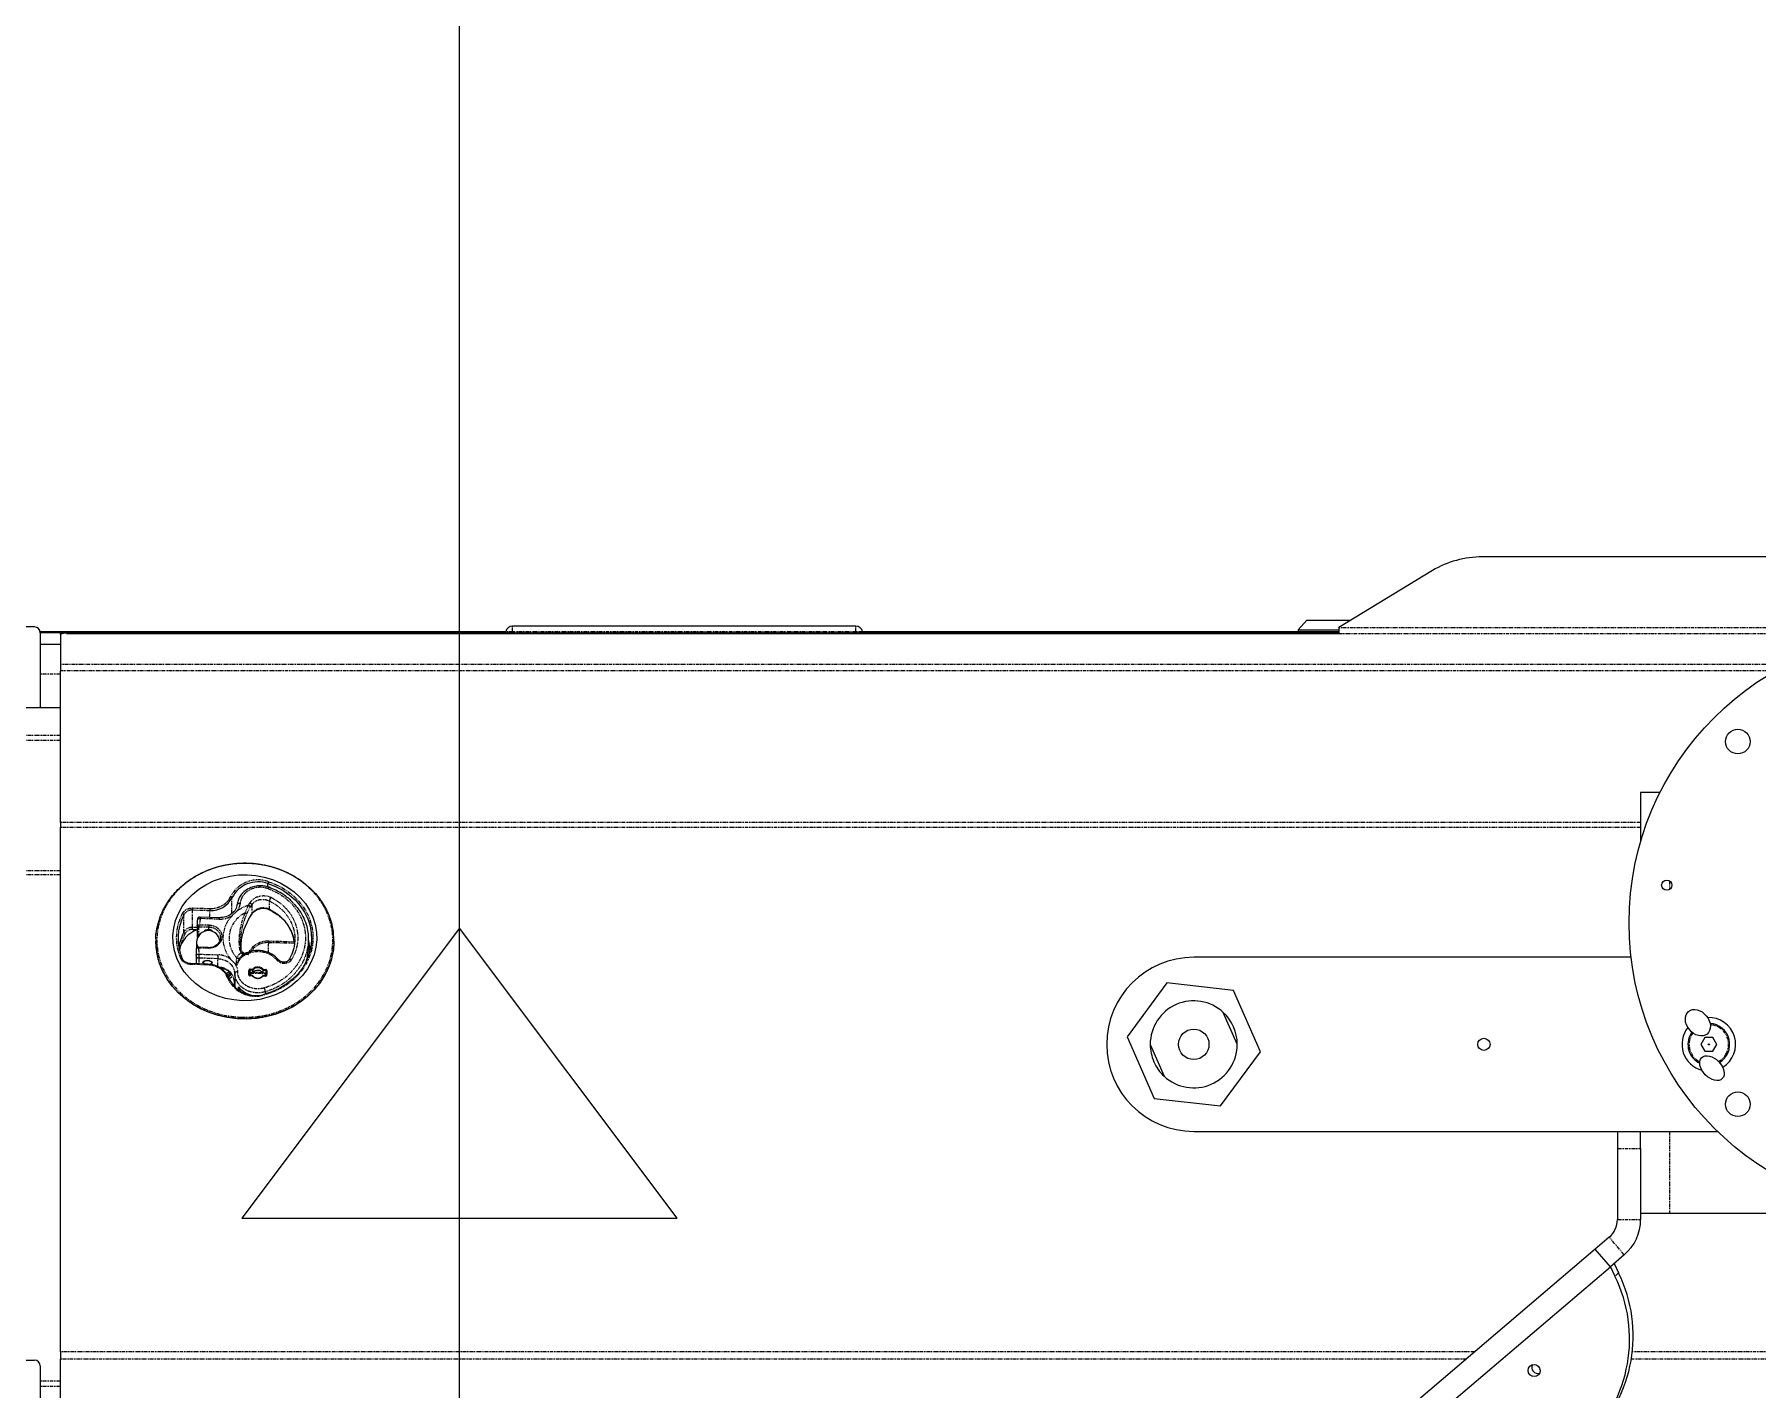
# Model space of a CAD drawing. Header units: millimetres. Extents: x -18594 to 273470, y -238787 to 48452.
# Drawn here: x 135328 to 135922, y -74679 to -74212 of the extents above; entities that cross this region are included whole.
import ezdxf

# ---------------------------------------------------------------- set-up
doc = ezdxf.new("R2010")
doc.units = ezdxf.units.MM
doc.linetypes.add('Xref AGV layout$0$PHANTOM', pattern=[2.5, 1.25, -0.25, 0.25, -0.25, 0.25, -0.25])
doc.layers.add('AM_BOR', color=4, linetype='Continuous', lineweight=25)
doc.layers.add('Xref AGV layout$0$Ndc8_F_Fast', color=5, linetype='Continuous', true_color=0x0000ff)

# ---------------------------------------------------------------- blocks, each defined once
blk = doc.blocks.new('Xref AGV layout$0$A$C343F789C')
at = {"color": 7, "linetype": 'Continuous', "lineweight": 25}
for p, q in [((3451.44, 1824.95), (3451.44, 1795.38)), ((3449.47, 1793.38), (3104.14, 1793.38)), ((3676.27, 1786.38), (3676.27, 1798.88)), ((3676.59, 1793.38), (3676.27, 1793.41)), ((3676.27, 1793.38), (3676.59, 1793.38)), ((3702.2, 1793.38), (3676.59, 1793.38)), ((3698.17, 1786.38), (3698.17, 1793.38)), ((3702.17, 1786.38), (3702.17, 1793.38)), ((3702.47, 1632.96), (3702.47, 1793.4)), ((3704.17, 1795.38), (3704.17, 1798.38)), ((3104.17, 1786.38), (3451.83, 1786.38)), ((3454.32, 1786.38), (3451.83, 1786.38)), ((3454.32, 1786.38), (3635.03, 1786.38)), ((3636.82, 1786.38), (3635.03, 1786.38)), ((3636.82, 1786.38), (3689.05, 1786.38)), ((3691.28, 1786.38), (3689.05, 1786.38)), ((3701.61, 1786.38), (3691.28, 1786.38)), ((3701.61, 1786.38), (3702.17, 1786.38)), ((3701.96, 1784.38), (3701.96, 1345.88)), ((3702.17, 1786.38), (3702.17, 1345.88)), ((3595.93, 1753.53), (3595.86, 1753.53)), ((3587.96, 1735.61), (3588.13, 1741.58)), ((3590.9, 1739.7), (3588.08, 1739.7)), ((3588.39, 1734.29), (3588.71, 1734.23)), ((3588.82, 1737.22), (3588.49, 1737.18)), ((3590.9, 1739.7), (3590.93, 1739.7)), ((3591.89, 1739.53), (3592.26, 1739.48)), ((3595.5, 1739.48), (3593.5, 1739.48)), ((3593.66, 1735.51), (3593.76, 1739.13)), ((3601.19, 1739.32), (3597.67, 1739.32)), ((3599.28, 1736.91), (3599.23, 1736.91)), ((3603.19, 1739.25), (3601.21, 1739.32)), ((3603.97, 1731.67), (3604.16, 1738.22)), ((3584.76, 1729.24), (3585.46, 1728.34)), ((3603.97, 1731.67), (3603.97, 1731.67)), ((3579.43, 1725.03), (3580.11, 1725.03)), ((3579.43, 1725.03), (3580.08, 1725.01)), ((3580.64, 1726.38), (3579.95, 1726.23)), ((3581.06, 1726.41), (3580.63, 1726.38)), ((3582.48, 1726.48), (3581.87, 1726.48)), ((3584.9, 1727.69), (3584.65, 1727.48)), ((3588.23, 1726.37), (3589.72, 1727.81)), ((3593.17, 1724.26), (3595.6, 1724.35)), ((3603.66, 1721.49), (3599.63, 1723.3)), ((3604.68, 1727.26), (3606.09, 1725.71)), ((3583.91, 1715.74), (3583.94, 1716.61)), ((3584.04, 1720.28), (3584.07, 1721.14)), ((3584.14, 1721.3), (3584.88, 1721.28)), ((3584.22, 1721.33), (3584.22, 1721.33)), ((3584.9, 1715.67), (3584.92, 1716.53)), ((3585.03, 1720.21), (3585.05, 1721.07)), ((3603.56, 1721.52), (3605.18, 1720.53)), ((3584.54, 1715.68), (3583.91, 1715.7)), ((3585.63, 1715.48), (3584.06, 1715.54)), ((3489.76, 1257.49), (3104.73, 1709.27)), ((3098.64, 1704.08), (3483.67, 1252.3)), ((3593.69, 1700.98), (3596.59, 1700.98)), ((3595.82, 1700.89), (3596.08, 1700.98)), ((3595.86, 1692.23), (3595.93, 1692.23)), ((3704.47, 1512.28), (3704.47, 1630.68)), ((3702.47, 1345.88), (3702.47, 1510.01)), ((3562.85, 1418.84), (3541.7, 1409.56)), ((3581.46, 1405.16), (3562.85, 1418.84)), ((3541.7, 1409.56), (3539.16, 1386.61)), ((3560.28, 1410.88), (3549.3, 1406.07)), ((3578.92, 1382.21), (3581.46, 1405.16)), ((3530.31, 1395.88), (3530.31, 1215.43)), ((3590.31, 1245.18), (3590.31, 1395.88)), ((3539.16, 1386.61), (3557.77, 1372.93)), ((3560.34, 1380.88), (3571.32, 1385.7)), ((3557.77, 1372.93), (3578.92, 1382.21)), ((3703.17, 1359.88), (3702.47, 1359.88)), ((3706.47, 1356.88), (3703.17, 1359.88)), ((3703.17, 1359.88), (3703.17, 1347.38)), ((3706.47, 1356.88), (3706.47, 1347.06)), ((3703.91, 1345.88), (3701.96, 1345.88)), ((3703.17, 1347.38), (3703.17, 1345.88)), ((3703.91, 1345.88), (3704.02, 1345.88)), ((3723.6, 1313.63), (3704.02, 1345.88)), ((3706.47, 1347.06), (3706.47, 1341.84)), ((3728.31, 995.34), (3728.31, 1296.42)), ((3483.67, 1252.3), (3489.76, 1257.49)), ((3493.85, 1252.69), (3489.76, 1257.49)), ((3483.67, 1252.3), (3480.43, 1250.74)), ((3484.74, 1251.05), (3481.5, 1249.49)), ((3487.76, 1247.5), (3483.67, 1252.3)), ((3524.4, 1249.88), (3499.94, 1249.88)), ((3530.31, 1249.88), (3524.4, 1249.88)), ((3524.4, 1241.88), (3499.94, 1241.88)), ((3502.17, 1241.88), (3502.17, 1231.88)), ((3524.4, 1241.88), (3530.31, 1241.88)), ((3647.16, 1241.88), (3630.17, 1241.88)), ((3647.16, 1235.19), (3647.16, 1241.88)), ((3502.17, 1231.88), (3502.17, 1059.88)), ((3564.51, 1224.23), (3563.91, 1224.62)), ((3560.31, 1221.15), (3557.91, 1219.77)), ((3557.91, 1219.77), (3557.91, 1217)), ((3562.71, 1219.77), (3560.31, 1221.15)), ((3562.71, 1217), (3562.71, 1219.77)), ((3557.91, 1217), (3560.31, 1215.61)), ((3560.31, 1215.61), (3562.71, 1217))]:
    blk.add_line(p, q, dxfattribs=at)
at = {"color": 8, "linetype": 'Xref AGV layout$0$PHANTOM', "lineweight": 18}
for p, q in [((3442.33, 1786.38), (3442.33, 1793.38)), ((3444.2, 1786.38), (3444.2, 1793.38)), ((3618.74, 1786.38), (3618.74, 1798.88)), ((3620.07, 1786.38), (3620.07, 1798.88)), ((3665.08, 1786.38), (3665.08, 1798.88)), ((3666.75, 1786.38), (3666.75, 1798.88)), ((3687.93, 1786.38), (3687.93, 1793.38)), ((3451.83, 1302), (3451.83, 1786.38)), ((3454.32, 1299.08), (3454.32, 1786.38)), ((3635.03, 1241.88), (3635.03, 1786.38)), ((3636.82, 1241.88), (3636.82, 1786.38)), ((3689.05, 1195.4), (3689.05, 1786.38)), ((3691.28, 1191.25), (3691.28, 1786.38)), ((3587.7, 1735.62), (3587.87, 1741.6)), ((3598.93, 1743.93), (3604.96, 1743.93)), ((3599.92, 1740.91), (3599.87, 1739.32)), ((3600.55, 1739.32), (3600.6, 1740.89)), ((3600.6, 1740.89), (3606.63, 1740.89)), ((3606.63, 1740.89), (3606.46, 1734.92)), ((3607.31, 1740.88), (3607.14, 1734.9)), ((3590.03, 1738.73), (3588.05, 1738.73)), ((3589.84, 1732.18), (3590.03, 1738.73)), ((3591.38, 1738.7), (3591.2, 1732.15)), ((3593.4, 1735.53), (3593.49, 1738.87)), ((3600.87, 1738.84), (3597.66, 1738.84)), ((3599.85, 1735.24), (3600.77, 1735.24)), ((3600.87, 1738.84), (3600.77, 1735.24)), ((3601.55, 1738.58), (3601.45, 1735.23)), ((3603.64, 1738.25), (3601.55, 1738.58)), ((3603.45, 1731.69), (3603.64, 1738.25)), ((3604.06, 1734.92), (3606.46, 1734.92)), ((3582.89, 1728.26), (3584.05, 1726.99)), ((3587.11, 1732.18), (3589.84, 1732.18)), ((3580.64, 1726.38), (3580.61, 1726.37)), ((3584.79, 1726.38), (3580.64, 1726.38)), ((3581.07, 1726.42), (3581.1, 1726.42)), ((3581.1, 1726.42), (3581.87, 1726.42)), ((3581.87, 1726.42), (3582.55, 1726.43)), ((3587.59, 1725.6), (3587.72, 1725.63)), ((3587.73, 1725.59), (3587.59, 1725.6)), ((3591.42, 1723.17), (3591.51, 1723.02)), ((3591.84, 1723.37), (3591.66, 1723.01)), ((3591.96, 1724.01), (3591.86, 1724.17)), ((3591.99, 1721.56), (3591.9, 1721.98)), ((3605.13, 1722.28), (3607.62, 1721.01)), ((3605.46, 1727.31), (3610.85, 1727.31)), ((3608.29, 1721.67), (3605.58, 1722.87)), ((3583.81, 1715.75), (3583.83, 1716.61)), ((3583.94, 1720.28), (3583.96, 1721.15)), ((3584.69, 1721.08), (3584.06, 1721.08)), ((3584.06, 1720.87), (3584.86, 1720.87)), ((3584.07, 1721.1), (3584.69, 1721.08)), ((3584.14, 1721.3), (3584.79, 1721.28)), ((3584.22, 1721.33), (3585.8, 1721.28)), ((3584.32, 1721.53), (3585.9, 1721.48)), ((3584.86, 1720.87), (3584.72, 1715.87)), ((3585.8, 1721.28), (3584.88, 1721.28)), ((3584.92, 1716.53), (3585.84, 1716.53)), ((3585.92, 1716.7), (3585, 1716.7)), ((3585.01, 1716.71), (3585.11, 1720.03)), ((3585.94, 1720.21), (3585.03, 1720.21)), ((3585.05, 1721.07), (3585.97, 1721.07)), ((3585.1, 1720.04), (3586.01, 1720.04)), ((3585.84, 1716.53), (3585.81, 1715.67)), ((3585.97, 1721.07), (3585.94, 1720.21)), ((3586.11, 1716.53), (3586.09, 1715.67)), ((3586.24, 1721.06), (3586.21, 1720.2)), ((3605.28, 1720.5), (3603.66, 1721.49)), ((3608.42, 1720.5), (3605.28, 1720.5)), ((3608.29, 1721.67), (3609.11, 1721.15)), ((3578.44, 1715.8), (3577.66, 1715.8)), ((3584.72, 1715.87), (3583.92, 1715.87)), ((3585.72, 1715.28), (3584.15, 1715.34)), ((3585.81, 1715.67), (3584.9, 1715.67)), ((3595.1, 1705.86), (3595.35, 1714.66)), ((3595.58, 1705.94), (3595.83, 1714.65)), ((3606.85, 1714.4), (3609.74, 1714.4)), ((3614.53, 1714.92), (3615.73, 1714.92)), ((3595.1, 1705.72), (3595.1, 1705.73)), ((3595.58, 1705.73), (3595.58, 1705.82)), ((3593.32, 1700.4), (3594.84, 1700.64)), ((3702.17, 1630.68), (3702.51, 1630.68)), ((3702.51, 1512.28), (3702.51, 1630.68)), ((3702.51, 1630.68), (3704.47, 1630.68)), ((3702.17, 1512.28), (3702.51, 1512.28)), ((3702.51, 1512.28), (3704.47, 1512.28)), ((3701.96, 1345.88), (3701.96, 1152.35)), ((3703.91, 945.88), (3703.91, 1345.88)), ((3481.5, 1249.49), (3480.43, 1250.74)), ((3487.76, 1247.5), (3493.85, 1252.69)), ((3499.94, 1249.88), (3499.94, 1241.88)), ((3524.4, 1249.88), (3524.4, 1241.88)), ((3451.83, 1046.68), (3451.83, 1245.09)), ((3454.32, 1047.01), (3454.32, 1244.76)), ((3530.31, 1231.88), (3502.17, 1231.88)), ((3616.6, 1231.88), (3613.73, 1231.88))]:
    blk.add_line(p, q, dxfattribs=at)
at = {"color": 7, "linetype": 'Continuous', "lineweight": 25, "flags": 128}
for points in [[(3595.86, 1692.23), (3594.99, 1692.25), (3592.1, 1692.54), (3589.24, 1693.18), (3586.47, 1694.17), (3583.81, 1695.5), (3581.28, 1697.15), (3578.93, 1699.1), (3576.78, 1701.33), (3574.85, 1703.81), (3573.17, 1706.51), (3571.75, 1709.41), (3570.62, 1712.47), (3569.78, 1715.65), (3569.24, 1718.91), (3569.02, 1722.22), (3569.12, 1725.53), (3569.53, 1728.82), (3570.24, 1732.04), (3571.26, 1735.15), (3572.57, 1738.11), (3574.14, 1740.9), (3575.98, 1743.47), (3578.04, 1745.81), (3580.32, 1747.87), (3582.78, 1749.64), (3585.39, 1751.1), (3588.12, 1752.23), (3590.95, 1753.01), (3593.83, 1753.44), (3595.86, 1753.53)], [(3596.36, 1698.1), (3593.75, 1698.37), (3591.19, 1699.01), (3588.71, 1699.99), (3586.36, 1701.31), (3584.16, 1702.94), (3582.15, 1704.86), (3580.35, 1707.05), (3578.8, 1709.46), (3577.52, 1712.08), (3576.52, 1714.85), (3575.82, 1717.73), (3575.43, 1720.69), (3575.36, 1723.69), (3575.6, 1726.67), (3576.16, 1729.6), (3577.02, 1732.42), (3578.17, 1735.11), (3579.6, 1737.63), (3581.29, 1739.92), (3583.2, 1741.97), (3585.32, 1743.74), (3587.6, 1745.2), (3590.03, 1746.34), (3592.56, 1747.14), (3595.15, 1747.59), (3597.77, 1747.67), (3600.39, 1747.39), (3602.95, 1746.76), (3605.43, 1745.77), (3607.78, 1744.46), (3609.98, 1742.82), (3611.99, 1740.9), (3613.79, 1738.72), (3615.34, 1736.3), (3616.62, 1733.69), (3617.62, 1730.92), (3618.32, 1728.03), (3618.71, 1725.07), (3618.78, 1722.08), (3618.54, 1719.1), (3617.98, 1716.17), (3617.12, 1713.34), (3615.96, 1710.65), (3614.54, 1708.14), (3612.85, 1705.84), (3610.94, 1703.8), (3608.82, 1702.03), (3606.53, 1700.56), (3604.11, 1699.42), (3601.58, 1698.62), (3598.99, 1698.18), (3596.36, 1698.1)], [(3588, 1736.9), (3588.24, 1737.21), (3588.54, 1737.33), (3588.83, 1737.21), (3589.07, 1736.87), (3589.22, 1736.35), (3589.27, 1735.74), (3589.19, 1735.12), (3589.01, 1734.6), (3588.75, 1734.26), (3588.45, 1734.14), (3588.16, 1734.26), (3587.92, 1734.6), (3587.84, 1734.8)], [(3588.54, 1737.18), (3588.8, 1737.07), (3589.02, 1736.76), (3589.16, 1736.29), (3589.19, 1735.74), (3589.12, 1735.18), (3588.96, 1734.71), (3588.72, 1734.4), (3588.45, 1734.29), (3588.19, 1734.4), (3587.97, 1734.71), (3587.86, 1735.02)], [(3599.85, 1735.24), (3599.83, 1735.88), (3599.68, 1736.44), (3599.43, 1736.81), (3599.22, 1736.93)], [(3584.55, 1727.39), (3583.6, 1728.41), (3583.52, 1728.51)], [(3583.8, 1728.65), (3583.98, 1728.41), (3584.79, 1727.53)], [(3584.27, 1728.91), (3585, 1728.06), (3585.12, 1727.94)], [(3578.33, 1723.99), (3578.53, 1724.22), (3579.43, 1725.03)], [(3615.73, 1714.92), (3614.71, 1712.29), (3613.41, 1709.83), (3611.86, 1707.57), (3610.07, 1705.55), (3608.07, 1703.8), (3605.9, 1702.35), (3603.59, 1701.22), (3601.17, 1700.42), (3598.69, 1699.98), (3596.17, 1699.89), (3593.67, 1700.17), (3591.22, 1700.79), (3588.85, 1701.76), (3586.61, 1703.06), (3584.52, 1704.67), (3582.63, 1706.57), (3580.96, 1708.71), (3579.54, 1711.08), (3578.38, 1713.63), (3577.52, 1716.33)], [(3583.87, 1716.76), (3583.86, 1716.77), (3583.84, 1716.77)], [(3583.94, 1720.12), (3583.96, 1720.12), (3583.96, 1720.12)], [(3447.91, 1276.5), (3447.12, 1276.64), (3446.44, 1277.08), (3445.99, 1277.74), (3445.83, 1278.53), (3445.99, 1279.33), (3446.44, 1280.01), (3447.12, 1280.48), (3447.91, 1280.65), (3448.71, 1280.51), (3449.38, 1280.08), (3449.84, 1279.41), (3449.99, 1278.62), (3449.84, 1277.83), (3449.38, 1277.14), (3448.71, 1276.68), (3447.91, 1276.5)]]:
    blk.add_lwpolyline(points, dxfattribs=at)
at = {"color": 8, "linetype": 'Xref AGV layout$0$PHANTOM', "lineweight": 18, "flags": 128}
for points in [[(3590, 1744.95), (3590.03, 1744.86), (3590.04, 1744.77), (3590.04, 1744.69), (3590.04, 1744.62), (3590.02, 1744.56), (3589.99, 1744.52), (3589.95, 1744.49), (3589.91, 1744.48)], [(3590.93, 1739.7), (3591.02, 1739.68), (3591.11, 1739.62), (3591.19, 1739.53), (3591.26, 1739.41), (3591.32, 1739.26), (3591.36, 1739.08), (3591.38, 1738.9), (3591.38, 1738.7)], [(3593.49, 1738.87), (3593.49, 1739.02), (3593.47, 1739.16), (3593.44, 1739.29), (3593.4, 1739.4), (3593.35, 1739.5), (3593.29, 1739.57), (3593.22, 1739.61), (3593.15, 1739.62)], [(3593.75, 1738.95), (3594.62, 1739.35), (3595.5, 1739.48)], [(3601.21, 1739.32), (3601.28, 1739.31), (3601.34, 1739.27), (3601.4, 1739.2), (3601.46, 1739.11), (3601.5, 1738.99), (3601.53, 1738.86), (3601.54, 1738.72), (3601.55, 1738.58)], [(3603.64, 1738.25), (3603.64, 1738.44), (3603.61, 1738.63), (3603.57, 1738.8), (3603.52, 1738.95), (3603.45, 1739.08), (3603.37, 1739.17), (3603.28, 1739.23), (3603.19, 1739.25)], [(3583.19, 1728.81), (3583.21, 1728.72), (3583.23, 1728.63), (3583.23, 1728.55), (3583.22, 1728.48), (3583.2, 1728.42), (3583.17, 1728.37), (3583.13, 1728.35), (3583.08, 1728.34)], [(3586.38, 1729.92), (3586.38, 1729.93), (3586.39, 1729.96), (3586.44, 1729.99), (3586.52, 1729.99)], [(3585.31, 1725.38), (3585.29, 1725.58), (3585.26, 1725.76), (3585.21, 1725.94), (3585.14, 1726.09), (3585.07, 1726.21), (3584.98, 1726.3), (3584.89, 1726.36), (3584.79, 1726.38)], [(3584.9, 1727.69), (3584.95, 1727.73), (3585.03, 1727.74)], [(3593.03, 1724.21), (3593.1, 1724.22), (3593.16, 1724.25), (3593.22, 1724.3), (3593.27, 1724.37), (3593.31, 1724.46), (3593.35, 1724.55), (3593.37, 1724.66), (3593.38, 1724.78)], [(3608.55, 1725.5), (3608.65, 1725.48), (3608.73, 1725.42), (3608.81, 1725.33), (3608.87, 1725.21), (3608.91, 1725.06), (3608.94, 1724.89), (3608.95, 1724.7), (3608.95, 1724.51)], [(3577.52, 1716.33), (3577.56, 1716.33), (3577.58, 1716.32), (3577.58, 1716.31), (3577.57, 1716.29), (3577.53, 1716.27), (3577.48, 1716.24), (3577.42, 1716.22), (3577.34, 1716.19)], [(3616.38, 1714.74), (3615.34, 1712.06), (3614.01, 1709.54), (3612.43, 1707.24), (3610.6, 1705.17), (3608.56, 1703.39), (3606.34, 1701.9), (3603.98, 1700.75), (3601.51, 1699.94), (3598.97, 1699.48), (3596.4, 1699.39), (3593.84, 1699.67), (3591.33, 1700.31), (3588.92, 1701.31), (3586.62, 1702.63), (3584.5, 1704.28), (3582.56, 1706.21), (3580.86, 1708.41), (3579.4, 1710.83), (3578.22, 1713.43), (3577.34, 1716.19)], [(3583.83, 1716.61), (3583.85, 1716.64), (3583.87, 1716.67), (3583.88, 1716.7), (3583.88, 1716.73), (3583.88, 1716.75), (3583.87, 1716.76), (3583.87, 1716.76)], [(3583.96, 1720.12), (3583.97, 1720.13), (3583.98, 1720.14), (3583.98, 1720.17), (3583.98, 1720.19), (3583.97, 1720.22), (3583.96, 1720.25), (3583.94, 1720.28)], [(3584.32, 1721.53), (3584.32, 1721.49), (3584.32, 1721.46), (3584.31, 1721.42), (3584.29, 1721.39), (3584.28, 1721.37), (3584.26, 1721.35), (3584.24, 1721.34), (3584.22, 1721.33)], [(3584.79, 1721.28), (3584.79, 1721.24), (3584.78, 1721.2), (3584.77, 1721.17), (3584.76, 1721.14), (3584.75, 1721.11), (3584.73, 1721.09), (3584.71, 1721.08), (3584.69, 1721.08)], [(3585.9, 1721.48), (3585.9, 1721.44), (3585.89, 1721.4), (3585.88, 1721.36), (3585.87, 1721.33), (3585.85, 1721.31), (3585.84, 1721.29), (3585.82, 1721.28), (3585.8, 1721.28)], [(3603.56, 1721.52), (3603.59, 1721.5), (3603.66, 1721.49)], [(3605.28, 1720.5), (3605.21, 1720.51), (3605.18, 1720.53)], [(3584.15, 1715.34), (3584.15, 1715.38), (3584.14, 1715.41), (3584.14, 1715.45), (3584.12, 1715.48), (3584.11, 1715.5), (3584.09, 1715.52), (3584.08, 1715.53), (3584.06, 1715.54)], [(3584.63, 1715.52), (3584.63, 1715.52), (3584.62, 1715.56), (3584.62, 1715.59), (3584.6, 1715.62), (3584.59, 1715.65), (3584.57, 1715.67), (3584.56, 1715.68), (3584.54, 1715.68)], [(3584.77, 1715.51), (3584.83, 1715.54), (3584.88, 1715.59)], [(3585.72, 1715.28), (3585.72, 1715.32), (3585.72, 1715.35), (3585.71, 1715.39), (3585.7, 1715.42), (3585.69, 1715.44), (3585.67, 1715.46), (3585.65, 1715.47), (3585.63, 1715.48)], [(3589.26, 1711.72), (3589.33, 1711.6), (3589.38, 1711.49), (3589.41, 1711.39), (3589.43, 1711.29), (3589.42, 1711.22), (3589.39, 1711.16), (3589.38, 1711.15)], [(3613.97, 1714.85), (3614.12, 1714.78), (3614.24, 1714.71), (3614.34, 1714.64), (3614.4, 1714.58), (3614.43, 1714.53), (3614.43, 1714.51)], [(3589.41, 1706.86), (3589.49, 1707.03), (3589.54, 1707.2), (3589.57, 1707.35), (3589.57, 1707.48), (3589.55, 1707.59), (3589.5, 1707.67), (3589.48, 1707.7)]]:
    blk.add_lwpolyline(points, dxfattribs=at)
at = {"color": 7, "linetype": 'Continuous', "lineweight": 25}
for centre, radius in [((3560.31, 1395.88), 5.25), ((3560.31, 1295.88), 2.1), ((3602.17, 1145.88), 100), ((3615.17, 1232.88), 1.75), ((3560.31, 1218.38), 0.2), ((3539.67, 1208.38), 4.25), ((3664.67, 1208.38), 4.25)]:
    blk.add_circle(centre, radius, dxfattribs=at)
for centre, radius, start, end in [((3449.45, 1795.37), 1.99, 270.4441, 0.43426), ((3702.18, 1795.37), 1.99, 270.44285, 0.43464), ((3698.86, 1784.87), 3.14, 351.12395, 28.85733), ((3596.83, 1728), 17.87, 62.96317, 112.79167), ((3591.14, 1736.52), 9.05, 18.07121, 79.46584), ((3590.67, 1727.62), 18.28, 63.162, 80.11599), ((3580.08, 1735.56), 7.82, 292.5898, 0.37041), ((3587.92, 1735.91), 0.304, 266.00929, 277.72845), ((3588.73, 1736.43), 0.78, 104.44581, 160.59822), ((3593.62, 1735.81), 0.304, 266.00929, 277.72845), ((3595.5, 1735.48), 4, 358.37143, 90), ((3595.5, 1735.48), 4, 277.7033, 358.37143), ((3597.7, 1736.88), 2.45, 90.19743, 107.91446), ((3603.16, 1738.25), 1, 358.37143, 87.87739), ((3614.43, 1734.44), 7.98, 176.57871, 243.39963), ((3587.08, 1719.19), 9.98, 113.61846, 196.6323), ((3585.14, 1718.69), 8.09, 128.42953, 166.5576), ((3606.17, 1718.31), 10.14, 340.41832, 62.51091), ((3585.34, 1718.4), 2.21, 129.21676, 227.52585), ((3583.74, 1716.61), 0.2, 358.37143, 49.13412), ((3583.84, 1720.28), 0.2, 307.01094, 358.37143), ((3584.67, 1720.89), 0.191, 354.97533, 83.79069), ((3583.6, 1718.41), 2.21, 309.21676, 47.52693), ((3585.78, 1721.09), 0.191, 354.96151, 83.80451), ((3584.52, 1718.41), 2.21, 309.21676, 47.52693), ((3584.53, 1715.87), 0.187, 271.84451, 2.03305), ((3585.63, 1715.67), 0.187, 271.83291, 2.04466), ((3593.7, 1717.93), 16.94, 254.66667, 269.96635), ((3702.47, 1632.66), 0.3, 81.37307, 180), ((3702.17, 1630.68), 2.3, 0, 81.37307), ((3702.47, 1510.31), 0.3, 180, 278.62693), ((3702.17, 1512.28), 2.3, 278.62693, 0), ((3560.31, 1395.88), 30, 0, 180), ((3560.31, 1395.88), 15, 113.68476, 137.24123), ((3560.31, 1395.88), 15, 90.1283, 113.68476), ((3560.31, 1395.88), 15, 317.24123, 90.1283), ((3560.31, 1395.88), 15, 137.24123, 270.1283), ((3560.31, 1395.88), 15, 270.1283, 317.24123), ((3695.07, 1296.58), 33.24, 359.72812, 30.85977), ((3449.02, 1277.28), 2.11, 64.96163, 195.91631), ((3458.72, 1294.84), 49.15, 223.76933, 296.21906), ((3459.78, 1293.58), 49.15, 223.76933, 296.21906), ((3499.94, 1257.88), 16, 220.43924, 270), ((3499.94, 1257.88), 8, 220.43924, 270), ((3560.31, 1218.38), 9.25, 51.23, 165.02411), ((3560.31, 1218.38), 7.2, 60, 154.07072), ((3560.31, 1218.38), 9.25, 211.13294, 2.63595), ((3560.31, 1218.38), 7.2, 210.28676, 356.53796)]:
    blk.add_arc(centre, radius, start, end, dxfattribs=at)
at = {"color": 8, "linetype": 'Xref AGV layout$0$PHANTOM', "lineweight": 18}
for centre, radius, start, end in [((3587.84, 1738.68), 2.92, 84.31682, 89.40108), ((3590.41, 1727.45), 17.95, 63.17907, 76.24204), ((3599.15, 1743.31), 0.657, 109.45562, 165.69749), ((3597.17, 1741.07), 2.75, 356.74456, 60.95244), ((3597.35, 1741.08), 3.26, 356.74558, 60.95114), ((3600.81, 1764.22), 23.32, 267.79795, 269.46641), ((3604.74, 1744.55), 0.658, 289.47179, 345.68131), ((3603.38, 1741.08), 3.26, 356.74477, 60.95195), ((3606.41, 1717.58), 23.32, 87.79781, 89.46667), ((3587.67, 1732.71), 2.92, 84.31552, 89.40166), ((3590.96, 1738.77), 0.938, 93.79888, 181.92787), ((3589.6, 1692.51), 46.22, 87.79028, 89.47409), ((3593.37, 1732.61), 2.92, 84.31682, 89.40108), ((3597.69, 1738.89), 0.436, 91.92412, 157.64043), ((3600.56, 1712.26), 22.99, 87.78075, 89.47356), ((3603.58, 1732.46), 5.79, 84.28965, 89.41508), ((3606.24, 1711.6), 23.32, 87.79778, 89.46647), ((3587.4, 1719.19), 10.5, 113.61854, 196.63223), ((3580.9, 1732.08), 5.99, 313.58378, 339.59297), ((3596.89, 1719.26), 11.16, 45.77179, 129.98315), ((3589.42, 1685.96), 46.22, 87.79031, 89.47406), ((3596.81, 1718.53), 9.78, 26.30601, 133.22946), ((3603.39, 1725.86), 5.84, 84.31682, 89.40108), ((3580.44, 1730.98), 4.61, 272.54711, 278.24371), ((3598.32, 1717.45), 13.47, 138.50234, 142.74211), ((3591.14, 1725.95), 3.43, 185.27735, 186.0396), ((3592.04, 1724.94), 2.06, 159.68499, 185.54455), ((3590.81, 1723.41), 0.653, 298.14446, 338.59474), ((3592.56, 1723.27), 1.14, 127.98775, 184.83033), ((3604.59, 1723.16), 1.03, 301.3125, 343.63875), ((3594.62, 1716.85), 14.5, 19.41055, 37.66255), ((3610.63, 1727.9), 0.632, 290.16971, 348.35882), ((3606.33, 1718.32), 10.66, 340.41816, 62.51066), ((3578.01, 1720.37), 4.59, 275.39263, 292.3205), ((3585.47, 1718.4), 2.43, 129.21833, 227.52467), ((3583.82, 1715.46), 1.15, 84.28318, 89.44862), ((3583.92, 1719.07), 1.22, 84.39766, 89.26829), ((3584.34, 1721.16), 0.374, 91.85946, 182.0181), ((3583.95, 1720), 1.15, 84.27772, 89.45227), ((3584.78, 1720.95), 0.334, 38.6437, 86.99648), ((3584.79, 1712.43), 8.45, 88.24387, 89.49243), ((3586.05, 1716.53), 0.207, 128.39481, 179.41575), ((3585.76, 1707.41), 9.12, 87.77633, 89.48295), ((3585.86, 1721.1), 0.381, 354.95164, 83.80132), ((3585.83, 1716.4), 0.31, 24.88773, 73.41903), ((3586.15, 1720.2), 0.211, 177.50646, 227.81803), ((3585.86, 1711.09), 9.12, 87.77633, 89.48295), ((3585.88, 1711.73), 9.34, 87.79652, 89.46276), ((3585.87, 1720.43), 0.417, 290.23707, 326.22111), ((3584.58, 1718.41), 2.43, 309.21736, 47.52558), ((3588.51, 1715.11), 7.34, 356.40585, 61.65883), ((3588.29, 1715.03), 7.07, 356.99799, 55.88246), ((3607.29, 1722.02), 1.06, 288.18475, 340.95953), ((3595.01, 1700.34), 24.21, 56.37428, 58.61186), ((3608.08, 1721.55), 1.1, 287.55584, 338.63993), ((3584.19, 1715.72), 0.381, 174.95164, 263.80132), ((3583.8, 1714.63), 1.12, 84.19366, 89.47046), ((3584.65, 1707.86), 8.02, 88.21041, 89.52625), ((3585.71, 1715.65), 0.374, 271.85284, 2.02472), ((3585.72, 1706.03), 9.64, 87.8226, 89.43668), ((3605.18, 2197.35), 482.79, 268.40413, 268.83277), ((3594.75, 1685.09), 29.58, 87.90937, 88.84198), ((3606.82, 1714.27), 0.133, 77.03973, 139.438), ((3609.31, 1711.47), 2.96, 55.39227, 81.52028), ((3615.51, 1712.79), 2.14, 66.04573, 84.20229), ((3594.6, 1700.93), 0.377, 309.37776, 7.53344), ((3560.31, 1218.38), 6.8, 54.4717, 152.61328), ((3560.31, 1218.38), 6.8, 240, 355.75987), ((3560.31, 1218.38), 6.8, 209.50017, 240)]:
    blk.add_arc(centre, radius, start, end, dxfattribs=at)
at = {"color": 7, "linetype": 'Continuous', "lineweight": 25}
for centre, major_axis, ratio in [((3567.76, 1222.16), (-3.9, -3.18), 0.748748), ((3552.1, 1217.3), (-3.6, -3.55), 0.637246)]:
    blk.add_ellipse(centre, major_axis=major_axis, ratio=ratio, dxfattribs=at)
at = {"color": 8, "linetype": 'Xref AGV layout$0$PHANTOM', "lineweight": 18}
for points, knots in [([(3569.1, 1723.88), (3569.26, 1725.88), (3569.57, 1729.88), (3571.33, 1735.61), (3573.96, 1740.84), (3577.46, 1745.39), (3581.66, 1749.08), (3586.41, 1751.73), (3591.24, 1753.3), (3594.47, 1753.4), (3595.94, 1753.45)], [0, 0, 0, 0, 0.127633, 0.255265, 0.382896, 0.510528, 0.638159, 0.765792, 0.893423, 1, 1, 1, 1]), ([(3569.63, 1723.87), (3569.78, 1725.85), (3570.09, 1729.8), (3571.83, 1735.46), (3574.43, 1740.65), (3577.89, 1745.14), (3582.04, 1748.78), (3586.74, 1751.43), (3591.8, 1752.98), (3597.03, 1753.37), (3602.22, 1752.59), (3607.18, 1750.67), (3611.72, 1747.69), (3615.66, 1743.74), (3618.85, 1739), (3621.16, 1733.64), (3622.52, 1727.86), (3622.87, 1721.89), (3622.18, 1715.96), (3620.5, 1710.3), (3617.88, 1705.12), (3614.43, 1700.62), (3610.28, 1696.98), (3605.58, 1694.33), (3600.52, 1692.78), (3595.29, 1692.39), (3590.1, 1693.17), (3585.14, 1695.09), (3580.6, 1698.08), (3576.66, 1702.02), (3573.47, 1706.77), (3571.17, 1712.13), (3569.75, 1717.91), (3569.67, 1721.88), (3569.63, 1723.87)], [0, 0, 0, 0, 0.0312502, 0.0625, 0.09375, 0.125, 0.1562502, 0.1875002, 0.2187502, 0.25, 0.2812502, 0.3125001, 0.3437502, 0.3750001, 0.40625, 0.4375, 0.4687501, 0.5, 0.5312499, 0.5624999, 0.5937499, 0.625, 0.6562501, 0.6875001, 0.7187501, 0.75, 0.78125, 0.8125001, 0.8437501, 0.8750001, 0.9062502, 0.9375, 0.9687501, 1, 1, 1, 1]), ([(3590, 1744.95), (3590.83, 1745.26), (3592.51, 1745.88), (3595.17, 1746.35), (3598.25, 1746.44), (3601.74, 1745.95), (3604.16, 1744.91), (3605.38, 1744.38)], [0, 0, 0, 0, 0.1653843, 0.3355674, 0.510255, 0.7521188, 1, 1, 1, 1]), ([(3587.87, 1741.6), (3587.91, 1741.96), (3587.99, 1742.7), (3588.46, 1743.69), (3589.14, 1744.5), (3589.71, 1744.8), (3590, 1744.95)], [0, 0, 0, 0, 0.245592, 0.510114, 0.754852, 1, 1, 1, 1]), ([(3605.38, 1744.38), (3605.65, 1744.21), (3606.23, 1743.85), (3606.86, 1742.98), (3607.26, 1741.96), (3607.29, 1741.24), (3607.31, 1740.88)], [0, 0, 0, 0, 0.245597, 0.510108, 0.754856, 1, 1, 1, 1]), ([(3583.19, 1728.81), (3583.5, 1728.94), (3584.11, 1729.2), (3585.14, 1729.91), (3585.94, 1730.72), (3586.54, 1731.61), (3586.95, 1732.35), (3587.35, 1733.34), (3587.63, 1734.46), (3587.68, 1735.26), (3587.7, 1735.62)], [0, 0, 0, 0, 0.122579, 0.2453, 0.451144, 0.520784, 0.616467, 0.737985, 0.878057, 1, 1, 1, 1]), ([(3593.49, 1738.87), (3593.42, 1738.87), (3593.3, 1738.85), (3593.13, 1738.84), (3593.01, 1738.82), (3592.86, 1738.81), (3592.63, 1738.78), (3592.12, 1738.72), (3591.69, 1738.71), (3591.38, 1738.7)], [0, 0, 0, 0, 0.098181, 0.175332, 0.244213, 0.266826, 0.390031, 0.57119, 1, 1, 1, 1]), ([(3601.45, 1735.23), (3601.37, 1734.63), (3601.22, 1733.43), (3600.24, 1731.93), (3598.88, 1730.96), (3597.29, 1730.66), (3595.72, 1731.08), (3594.42, 1732.15), (3593.53, 1733.71), (3593.44, 1734.92), (3593.4, 1735.53)], [0, 0, 0, 0, 0.1249961, 0.2499984, 0.3749967, 0.4999984, 0.6250011, 0.7499996, 0.8749996, 1, 1, 1, 1]), ([(3593.75, 1739.08), (3593.76, 1739.07), (3593.76, 1739.06), (3593.73, 1739.03), (3593.66, 1738.96), (3593.55, 1738.91), (3593.49, 1738.87)], [0, 0, 0, 0, 0.08603, 0.283215, 0.581882, 1, 1, 1, 1]), ([(3600.77, 1735.24), (3600.7, 1734.71), (3600.56, 1733.64), (3599.7, 1732.32), (3598.52, 1731.43), (3597.61, 1731.34), (3597.18, 1731.3)], [0, 0, 0, 0, 0.255253, 0.510511, 0.765754, 1, 1, 1, 1]), ([(3601.21, 1739.32), (3601.16, 1739.32), (3601.06, 1739.31), (3600.95, 1739.2), (3600.87, 1739.04), (3600.87, 1738.91), (3600.87, 1738.84)], [0, 0, 0, 0, 0.250008, 0.500038, 0.749989, 1, 1, 1, 1]), ([(3601.55, 1738.58), (3601.48, 1738.61), (3601.37, 1738.68), (3601.2, 1738.75), (3601.09, 1738.79), (3601, 1738.82), (3600.93, 1738.84), (3600.89, 1738.84), (3600.87, 1738.84)], [0, 0, 0, 0, 0.289947, 0.49705, 0.633798, 0.762597, 0.884322, 1, 1, 1, 1]), ([(3607.14, 1734.9), (3607.14, 1734.53), (3607.15, 1733.79), (3607.39, 1732.44), (3607.8, 1731.31), (3608.33, 1730.36), (3608.8, 1729.68), (3609.48, 1728.92), (3610.32, 1728.25), (3610.96, 1727.92), (3611.25, 1727.77)], [0, 0, 0, 0, 0.122583, 0.2453, 0.451174, 0.520821, 0.6165, 0.737992, 0.878055, 1, 1, 1, 1]), ([(3589.84, 1732.18), (3589.75, 1731.43), (3589.56, 1729.94), (3588.4, 1728.06), (3586.76, 1726.71), (3585.45, 1726.49), (3584.79, 1726.38)], [0, 0, 0, 0, 0.249996, 0.499998, 0.750002, 1, 1, 1, 1]), ([(3586.52, 1729.99), (3586.62, 1730.35), (3586.8, 1730.93), (3586.79, 1731.54), (3586.79, 1731.78)], [0, 0, 0, 0, 0.609309, 1, 1, 1, 1]), ([(3589.72, 1727.81), (3590.13, 1728.46), (3590.95, 1729.76), (3591.11, 1731.35), (3591.2, 1732.15)], [0, 0, 0, 0, 0.4999269, 1, 1, 1, 1]), ([(3603.45, 1731.69), (3603.49, 1730.9), (3603.57, 1729.3), (3604.31, 1727.94), (3604.68, 1727.26)], [0, 0, 0, 0, 0.500061, 1, 1, 1, 1]), ([(3595.93, 1692.31), (3595.64, 1692.29), (3593.6, 1692.11), (3589.8, 1692.91), (3584.79, 1694.76), (3580.2, 1697.81), (3576.22, 1701.79), (3572.99, 1706.59), (3570.66, 1712.01), (3569.23, 1717.85), (3569.14, 1721.87), (3569.1, 1723.88)], [0, 0, 0, 0, 0.020205, 0.142679, 0.265154, 0.387628, 0.510102, 0.632577, 0.755051, 0.877526, 1, 1, 1, 1]), ([(3578.44, 1715.8), (3578.3, 1716.4), (3578.01, 1717.6), (3578.07, 1719.48), (3578.47, 1721.29), (3579.24, 1722.95), (3580.32, 1724.37), (3581.65, 1725.45), (3583.17, 1726.18), (3584.25, 1726.31), (3584.79, 1726.38)], [0, 0, 0, 0, 0.125001, 0.249999, 0.375001, 0.5, 0.625, 0.750001, 0.874998, 1, 1, 1, 1]), ([(3579.75, 1716.12), (3579.62, 1716.65), (3579.38, 1717.7), (3579.42, 1719.35), (3579.78, 1720.93), (3580.45, 1722.38), (3581.39, 1723.62), (3582.56, 1724.57), (3583.89, 1725.21), (3584.84, 1725.32), (3585.31, 1725.38)], [0, 0, 0, 0, 0.125015, 0.250025, 0.375038, 0.500051, 0.625067, 0.750076, 0.875037, 1, 1, 1, 1]), ([(3581.87, 1726.42), (3582.57, 1726.58), (3583.64, 1726.82), (3584.66, 1727.43), (3584.99, 1727.7), (3585.03, 1727.74)], [0, 0, 0, 0, 0.621833, 0.949475, 1, 1, 1, 1]), ([(3588.23, 1726.37), (3587.77, 1726.1), (3586.85, 1725.56), (3585.82, 1725.44), (3585.31, 1725.38)], [0, 0, 0, 0, 0.499997, 1, 1, 1, 1]), ([(3591.12, 1722.83), (3590.91, 1723.17), (3590.48, 1723.85), (3589.62, 1724.66), (3588.66, 1725.28), (3587.95, 1725.5), (3587.59, 1725.6)], [0, 0, 0, 0, 0.249952, 0.500089, 0.750106, 1, 1, 1, 1]), ([(3587.72, 1725.63), (3588.14, 1725.71), (3588.98, 1725.85), (3589.73, 1725.72), (3590.11, 1725.66)], [0, 0, 0, 0, 0.503687, 1, 1, 1, 1]), ([(3589.99, 1724.75), (3589.65, 1724.95), (3588.95, 1725.36), (3588.14, 1725.51), (3587.73, 1725.59)], [0, 0, 0, 0, 0.4829673, 1, 1, 1, 1]), ([(3589.26, 1711.72), (3589.94, 1712.42), (3591.3, 1713.83), (3592.27, 1716.82), (3592.33, 1720.02), (3591.53, 1721.89), (3591.12, 1722.83)], [0, 0, 0, 0, 0.249981, 0.499962, 0.749959, 1, 1, 1, 1]), ([(3591.42, 1723.17), (3591.22, 1723.48), (3590.82, 1724.1), (3590.27, 1724.53), (3589.99, 1724.75)], [0, 0, 0, 0, 0.497423, 1, 1, 1, 1]), ([(3591.86, 1724.17), (3591.62, 1724.5), (3591.13, 1725.16), (3590.45, 1725.49), (3590.11, 1725.66)], [0, 0, 0, 0, 0.499023, 1, 1, 1, 1]), ([(3591.49, 1722.67), (3591.49, 1722.67), (3591.42, 1722.51), (3591.35, 1722.15), (3591.34, 1721.82), (3591.33, 1721.65)], [0, 0, 0, 0, 0.010087, 0.480785, 1, 1, 1, 1]), ([(3591.96, 1724.01), (3591.87, 1723.92), (3591.71, 1723.75), (3591.55, 1723.49), (3591.47, 1723.23), (3591.5, 1723.09), (3591.51, 1723.02)], [0, 0, 0, 0, 0.245739, 0.499974, 0.754252, 1, 1, 1, 1]), ([(3591.9, 1721.98), (3591.87, 1722.12), (3591.81, 1722.46), (3591.62, 1722.82), (3591.51, 1723.02)], [0, 0, 0, 0, 0.437074, 1, 1, 1, 1]), ([(3591.84, 1723.37), (3591.78, 1723.27), (3591.68, 1723.11), (3591.67, 1722.92), (3591.66, 1722.85)], [0, 0, 0, 0, 0.629557, 1, 1, 1, 1]), ([(3591.96, 1724.01), (3591.97, 1723.96), (3592, 1723.88), (3592.02, 1723.78), (3592.01, 1723.69), (3591.96, 1723.56), (3591.89, 1723.45), (3591.84, 1723.37)], [0, 0, 0, 0, 0.200881, 0.404486, 0.51274, 0.635893, 1, 1, 1, 1]), ([(3593.38, 1724.78), (3593.12, 1724.72), (3592.6, 1724.61), (3592.17, 1724.21), (3591.96, 1724.01)], [0, 0, 0, 0, 0.500147, 1, 1, 1, 1]), ([(3593.03, 1724.21), (3594, 1724.28), (3595.93, 1724.43), (3598.99, 1724.11), (3602.09, 1723.44), (3604.11, 1722.67), (3605.13, 1722.28)], [0, 0, 0, 0, 0.249944, 0.499878, 0.749858, 1, 1, 1, 1]), ([(3605.58, 1722.87), (3604.55, 1723.25), (3602.5, 1724.02), (3599.37, 1724.67), (3596.29, 1724.98), (3594.35, 1724.85), (3593.38, 1724.78)], [0, 0, 0, 0, 0.251472, 0.50167, 0.750782, 1, 1, 1, 1]), ([(3608.95, 1724.51), (3608.44, 1724.6), (3607.42, 1724.8), (3606.53, 1725.41), (3606.09, 1725.71)], [0, 0, 0, 0, 0.5000022, 1, 1, 1, 1]), ([(3613.97, 1714.85), (3614.12, 1715.37), (3614.43, 1716.4), (3614.48, 1718.05), (3614.21, 1719.66), (3613.63, 1721.15), (3612.76, 1722.46), (3611.64, 1723.49), (3610.35, 1724.23), (3609.41, 1724.41), (3608.95, 1724.51)], [0, 0, 0, 0, 0.125016, 0.250025, 0.375039, 0.500054, 0.625066, 0.750075, 0.875038, 1, 1, 1, 1]), ([(3613.97, 1714.85), (3613.58, 1713.9), (3612.8, 1711.99), (3611.16, 1709.42), (3609.23, 1707.15), (3607.02, 1705.24), (3604.58, 1703.73), (3601.97, 1702.66), (3599.24, 1702.05), (3596.47, 1701.91), (3593.72, 1702.26), (3591.03, 1703.07), (3588.49, 1704.33), (3586.14, 1706.02), (3584.04, 1708.09), (3582.24, 1710.5), (3580.76, 1713.18), (3580.08, 1715.14), (3579.75, 1716.12)], [0, 0, 0, 0, 0.062496, 0.125, 0.187501, 0.25, 0.312499, 0.374999, 0.4375, 0.5, 0.5625, 0.624999, 0.687501, 0.75, 0.8125, 0.874999, 0.937503, 1, 1, 1, 1]), ([(3606.85, 1714.4), (3607.04, 1714.92), (3607.43, 1715.98), (3607.26, 1717.76), (3606.55, 1719.42), (3605.7, 1720.14), (3605.28, 1720.5)], [0, 0, 0, 0, 0.238821, 0.492819, 0.744759, 1, 1, 1, 1]), ([(3608.42, 1720.5), (3608.82, 1720.15), (3609.64, 1719.45), (3610.18, 1718.04), (3610.31, 1716.86), (3610.24, 1715.69), (3609.94, 1714.92), (3609.74, 1714.4)], [0, 0, 0, 0, 0.249198, 0.500942, 0.641527, 0.761536, 1, 1, 1, 1]), ([(3609.11, 1721.15), (3609.6, 1720.74), (3610.6, 1719.91), (3611.47, 1718), (3611.63, 1716.23), (3611.39, 1714.85), (3611.12, 1714.22), (3610.99, 1713.91)], [0, 0, 0, 0, 0.249986, 0.499647, 0.749151, 0.874574, 1, 1, 1, 1]), ([(3596.59, 1701.02), (3596.38, 1701.01), (3595.21, 1700.94), (3593.07, 1701.29), (3590.26, 1702.11), (3587.6, 1703.44), (3585.14, 1705.21), (3582.93, 1707.38), (3581.05, 1709.9), (3579.49, 1712.71), (3578.79, 1714.77), (3578.44, 1715.8)], [0, 0, 0, 0, 0.026139, 0.147871, 0.269604, 0.391336, 0.513069, 0.634801, 0.756535, 0.878267, 1, 1, 1, 1]), ([(3589.41, 1706.86), (3589.24, 1706.99), (3588.88, 1707.26), (3588.49, 1707.84), (3588.23, 1708.51), (3588.13, 1709.23), (3588.2, 1709.96), (3588.42, 1710.64), (3588.77, 1711.26), (3589.1, 1711.57), (3589.26, 1711.72)], [0, 0, 0, 0, 0.125068, 0.250096, 0.375021, 0.499926, 0.62478, 0.749769, 0.874812, 1, 1, 1, 1]), ([(3610.99, 1713.91), (3610.43, 1712.91), (3609.31, 1710.92), (3607.02, 1708.47), (3604.4, 1706.53), (3601.49, 1705.23), (3598.42, 1704.58), (3595.3, 1704.64), (3592.23, 1705.34), (3590.35, 1706.35), (3589.41, 1706.86)], [0, 0, 0, 0, 0.125017, 0.25002, 0.375004, 0.500003, 0.625005, 0.75001, 0.875007, 1, 1, 1, 1]), ([(3609.74, 1714.4), (3609.21, 1713.46), (3608.15, 1711.57), (3606, 1709.26), (3603.52, 1707.42), (3600.77, 1706.22), (3598.41, 1705.63), (3597.01, 1705.69), (3596.59, 1705.71)], [0, 0, 0, 0, 0.184074, 0.368149, 0.552223, 0.736298, 0.920372, 1, 1, 1, 1]), ([(3600.86, 1707.74), (3601.61, 1708.24), (3603.2, 1709.31), (3605.25, 1711.58), (3606.32, 1713.46), (3606.85, 1714.4)], [0, 0, 0, 0, 0.306695, 0.653351, 1, 1, 1, 1]), ([(3594.1, 1700.98), (3593.76, 1700.93), (3593.01, 1700.81), (3592.18, 1700.71), (3591.72, 1700.66)], [0, 0, 0, 0, 0.4478611, 1, 1, 1, 1]), ([(3594.84, 1700.64), (3594.92, 1700.66), (3595.08, 1700.68), (3595.33, 1700.74), (3595.59, 1700.81), (3595.75, 1700.86), (3595.82, 1700.89)], [0, 0, 0, 0, 0.248122, 0.497909, 0.748634, 1, 1, 1, 1]), ([(3702.51, 1630.68), (3702.51, 1630.98), (3702.51, 1631.58), (3702.51, 1632.33), (3702.51, 1632.85), (3702.51, 1632.92), (3702.51, 1632.96)], [0, 0, 0, 0, 0.250002, 0.500003, 0.750009, 1, 1, 1, 1]), ([(3702.51, 1510.01), (3702.51, 1510.04), (3702.51, 1510.11), (3702.51, 1510.64), (3702.51, 1511.39), (3702.51, 1511.98), (3702.51, 1512.28)], [0, 0, 0, 0, 0.2499897, 0.4999901, 0.7499906, 1, 1, 1, 1])]:
    blk.add_open_spline(points, degree=3, knots=knots, dxfattribs=at)
at = {"color": 7, "linetype": 'Continuous', "lineweight": 25}
for points, knots in [([(3595.94, 1753.45), (3596.23, 1753.48), (3598.26, 1753.66), (3602.06, 1752.86), (3607.07, 1751), (3611.66, 1747.96), (3615.65, 1743.98), (3618.87, 1739.18), (3621.22, 1733.76), (3622.59, 1727.92), (3622.94, 1721.88), (3622.25, 1715.89), (3620.54, 1710.16), (3617.9, 1704.92), (3614.41, 1700.38), (3610.21, 1696.69), (3605.46, 1694.04), (3600.62, 1692.46), (3597.4, 1692.36), (3595.93, 1692.31)], [0, 0, 0, 0, 0.010311, 0.07281, 0.135311, 0.19781, 0.26031, 0.322811, 0.385311, 0.447811, 0.51031, 0.572811, 0.635311, 0.69781, 0.76031, 0.82281, 0.885311, 0.94781, 1, 1, 1, 1]), ([(3588.13, 1741.58), (3588.14, 1741.75), (3588.18, 1742.24), (3588.43, 1743.04), (3588.95, 1743.83), (3589.51, 1744.29), (3589.86, 1744.45), (3589.95, 1744.49)], [0, 0, 0, 0, 0.128918, 0.387843, 0.647211, 0.907131, 1, 1, 1, 1]), ([(3593.15, 1739.62), (3593.11, 1739.62), (3593.05, 1739.63), (3592.91, 1739.63), (3592.72, 1739.64), (3592.36, 1739.65), (3591.74, 1739.67), (3591.24, 1739.69), (3590.93, 1739.7)], [0, 0, 0, 0, 0.055799, 0.083279, 0.178772, 0.318454, 0.568879, 1, 1, 1, 1]), ([(3593.75, 1739.06), (3593.75, 1739.08), (3593.75, 1739.13), (3593.72, 1739.24), (3593.64, 1739.38), (3593.49, 1739.51), (3593.35, 1739.55), (3593.29, 1739.57)], [0, 0, 0, 0, 0.101707, 0.211396, 0.452772, 0.721361, 1, 1, 1, 1]), ([(3597.18, 1731.3), (3597.14, 1731.29), (3596.64, 1731.19), (3595.66, 1731.59), (3594.5, 1732.49), (3593.71, 1733.9), (3593.63, 1734.97), (3593.59, 1735.51)], [0, 0, 0, 0, 0.0201633, 0.2651199, 0.5100805, 0.7550443, 1, 1, 1, 1]), ([(3599.07, 1733.84), (3599.17, 1733.9), (3599.37, 1734.05), (3599.65, 1734.44), (3599.81, 1734.86), (3599.84, 1735.14), (3599.85, 1735.24)], [0, 0, 0, 0, 0.270592, 0.553509, 0.84416, 1, 1, 1, 1]), ([(3601.34, 1739.27), (3601.29, 1739.28), (3601.2, 1739.31), (3601.11, 1739.3), (3601.07, 1739.29)], [0, 0, 0, 0, 0.51069, 1, 1, 1, 1]), ([(3586.38, 1729.92), (3586.19, 1729.49), (3585.81, 1728.65), (3585.21, 1728.01), (3584.92, 1727.7)], [0, 0, 0, 0, 0.516886, 1, 1, 1, 1]), ([(3586.66, 1731.58), (3586.66, 1731.38), (3586.65, 1730.82), (3586.49, 1730.29), (3586.39, 1729.95)], [0, 0, 0, 0, 0.3545391, 1, 1, 1, 1]), ([(3608.65, 1725.48), (3608.01, 1725.63), (3606.73, 1725.95), (3605.18, 1727.4), (3604.12, 1729.38), (3604.02, 1730.9), (3603.97, 1731.67)], [0, 0, 0, 0, 0.24864, 0.498055, 0.748415, 1, 1, 1, 1]), ([(3589.38, 1711.15), (3590.12, 1711.91), (3591.6, 1713.44), (3592.65, 1716.69), (3592.74, 1720.02), (3591.92, 1721.93), (3591.54, 1722.83)], [0, 0, 0, 0, 0.257923, 0.515688, 0.773298, 1, 1, 1, 1]), ([(3591.67, 1722.98), (3591.67, 1723), (3591.67, 1723.03), (3591.65, 1723.03), (3591.64, 1723.01), (3591.63, 1723)], [0, 0, 0, 0, 0.547362, 0.779974, 1, 1, 1, 1]), ([(3591.74, 1722.56), (3591.73, 1722.57), (3591.71, 1722.6), (3591.67, 1722.73), (3591.67, 1722.89), (3591.67, 1722.96), (3591.67, 1722.99)], [0, 0, 0, 0, 0.269315, 0.532455, 0.784675, 1, 1, 1, 1]), ([(3591.82, 1723.34), (3591.89, 1723.45), (3592.05, 1723.68), (3592.37, 1723.95), (3592.73, 1724.15), (3592.98, 1724.2), (3593.1, 1724.23)], [0, 0, 0, 0, 0.216967, 0.479043, 0.739934, 1, 1, 1, 1]), ([(3599.63, 1723.3), (3598.22, 1723.72), (3596.14, 1724.34), (3593.84, 1724.25), (3593.11, 1724.23)], [0, 0, 0, 0, 0.6791062, 1, 1, 1, 1]), ([(3614.43, 1714.51), (3614.6, 1715.09), (3614.94, 1716.25), (3614.99, 1718.11), (3614.69, 1719.94), (3614.02, 1721.64), (3613.02, 1723.13), (3611.75, 1724.31), (3610.27, 1725.16), (3609.19, 1725.37), (3608.65, 1725.48)], [0, 0, 0, 0, 0.124424, 0.249037, 0.373843, 0.498817, 0.623946, 0.749208, 0.874547, 1, 1, 1, 1]), ([(3584.07, 1721.14), (3584.07, 1721.16), (3584.07, 1721.21), (3584.1, 1721.27), (3584.14, 1721.31), (3584.18, 1721.33), (3584.21, 1721.33), (3584.22, 1721.33)], [0, 0, 0, 0, 0.189525, 0.385341, 0.587486, 0.810596, 1, 1, 1, 1]), ([(3584.88, 1721.28), (3584.9, 1721.27), (3584.95, 1721.26), (3585.01, 1721.22), (3585.04, 1721.15), (3585.05, 1721.1), (3585.05, 1721.07)], [0, 0, 0, 0, 0.2499529, 0.4999474, 0.7500783, 1, 1, 1, 1]), ([(3585, 1716.7), (3584.99, 1716.69), (3584.97, 1716.67), (3584.94, 1716.63), (3584.93, 1716.58), (3584.92, 1716.55), (3584.92, 1716.53)], [0, 0, 0, 0, 0.249875, 0.499984, 0.749979, 1, 1, 1, 1]), ([(3585.03, 1720.21), (3585.03, 1720.19), (3585.03, 1720.16), (3585.04, 1720.11), (3585.06, 1720.07), (3585.08, 1720.05), (3585.1, 1720.04)], [0, 0, 0, 0, 0.250058, 0.500148, 0.750182, 1, 1, 1, 1]), ([(3605.18, 1720.53), (3605.61, 1720.17), (3606.46, 1719.45), (3607.16, 1717.79), (3607.32, 1715.99), (3606.92, 1714.9), (3606.72, 1714.36)], [0, 0, 0, 0, 0.254206, 0.50557, 0.753646, 1, 1, 1, 1]), ([(3584.06, 1715.54), (3584.04, 1715.54), (3584.01, 1715.54), (3583.97, 1715.58), (3583.93, 1715.63), (3583.91, 1715.69), (3583.91, 1715.73), (3583.91, 1715.74)], [0, 0, 0, 0, 0.2508239, 0.478503, 0.676771, 0.8853153, 1, 1, 1, 1]), ([(3589.48, 1707.7), (3589.33, 1707.81), (3589.05, 1708.02), (3588.77, 1708.5), (3588.62, 1709.02), (3588.59, 1709.56), (3588.68, 1710.07), (3588.86, 1710.51), (3589.09, 1710.88), (3589.29, 1711.06), (3589.38, 1711.15)], [0, 0, 0, 0, 0.146008, 0.286209, 0.420858, 0.549746, 0.672706, 0.789073, 0.898431, 1, 1, 1, 1]), ([(3606.72, 1714.36), (3606.02, 1713.18), (3604.59, 1710.78), (3602.42, 1708.57), (3600.98, 1707.89), (3600.73, 1707.77)], [0, 0, 0, 0, 0.442726, 0.903333, 1, 1, 1, 1]), ([(3609, 1706.17), (3609.36, 1706.5), (3610.61, 1707.67), (3612.08, 1709.71), (3613.5, 1712.2), (3614.11, 1713.71), (3614.43, 1714.51)], [0, 0, 0, 0, 0.151459, 0.52518, 0.750042, 1, 1, 1, 1]), ([(3596.59, 1705.71), (3596.03, 1705.7), (3594.5, 1705.68), (3592.01, 1706.32), (3590.24, 1707.26), (3589.35, 1707.74)], [0, 0, 0, 0, 0.221009, 0.61051, 1, 1, 1, 1]), ([(3600.73, 1707.77), (3599.77, 1707.2), (3597.87, 1706.06), (3595.75, 1705.88), (3594.69, 1705.79)], [0, 0, 0, 0, 0.503826, 1, 1, 1, 1]), ([(3595.1, 1705.72), (3596.02, 1705.88), (3597.9, 1706.21), (3599.85, 1706.98), (3600.77, 1707.67), (3600.86, 1707.74)], [0, 0, 0, 0, 0.460892, 0.944279, 1, 1, 1, 1]), ([(3608.87, 1706.11), (3608.25, 1705.54), (3606.88, 1704.28), (3604.45, 1702.82), (3601.72, 1701.7), (3599.07, 1701.07), (3597.34, 1701.04), (3596.59, 1701.02)], [0, 0, 0, 0, 0.178533, 0.39555, 0.612568, 0.829581, 1, 1, 1, 1])]:
    blk.add_open_spline(points, degree=3, knots=knots, dxfattribs=at)
blk = doc.blocks.new('Xref AGV layout$0$Double AGV')
at = {"rotation": 180}
blk.add_blockref('Xref AGV layout$0$A$C343F789C', (37738.25, -233241.91), dxfattribs=at)
blk = doc.blocks.new('Xref AGV layout')
at = {"layer": 'Xref AGV layout$0$Ndc8_F_Fast'}
for points in [[(135475, -76395), (135475, -73895)], [(135475, -74520), (135400, -74620), (135550, -74620), (135475, -74520)]]:
    blk.add_lwpolyline(points, dxfattribs=at)
at = {"rotation": 270}
blk.add_blockref('Xref AGV layout$0$Double AGV', (370365.78, -40382.1), dxfattribs=at)

msp = doc.modelspace()

# ---------------------------------------------------------------- block references
at = {"layer": 'AM_BOR'}
msp.add_blockref('Xref AGV layout', (0, 0), dxfattribs=at)

doc.saveas('drawing.dxf')
